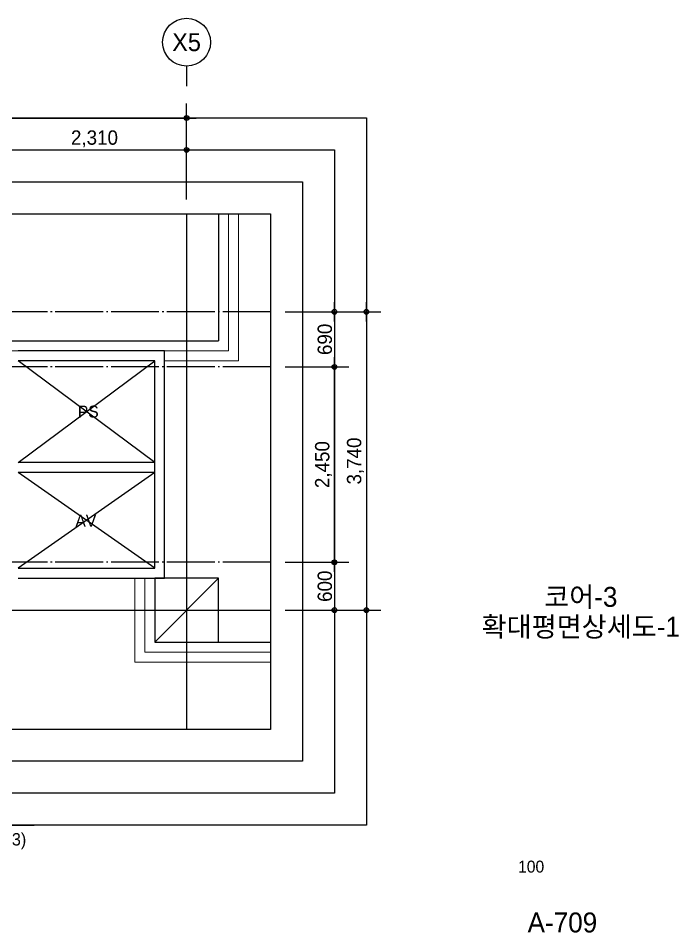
# Model space of a CAD drawing. Header units: millimetres. Extents: x 252711992 to 505989238, y 504776675 to 1009617600.
# Drawn here: x 253163139 to 253171419, y 504804919 to 504816382 of the extents above; entities that cross this region are included whole.
import ezdxf
from ezdxf.enums import TextEntityAlignment as Align
from ezdxf.xclip import XClip

# ---------------------------------------------------------------- set-up
doc = ezdxf.new("R2010")
doc.units = ezdxf.units.MM
doc.header["$XCLIPFRAME"] = 0
doc.linetypes.add('CEN', pattern=[35, 30, -2, 1, -2])
for name, color, linetype in [('$ZCDB_AUDIT_GENERATED_600D18', 7, 'Continuous'), ('4A.TEC CEN', 1, 'CEN'), ('4A.TEC FORM-TEXT', 3, 'Continuous'), ('4A.TEC TEXT 2', 3, 'Continuous'), ('4A.TEC 기둥', 2, 'Continuous'), ('4A.TEC 벽체 3', 4, 'Continuous'), ('4A.TEC 벽체 4', 7, 'Continuous'), ('4A.TEC 심볼', 7, 'Continuous'), ('4A.TEC 해치 1', 9, 'Continuous'), ('TEXT', 7, 'Continuous')]:
    doc.layers.add(name, color=color, linetype=linetype)
doc.layers.add('DEFPOINT', color=135, linetype='Continuous', plot=False)
doc.styles.add('GHS', font='malgun.ttf')
doc.styles.add('나눔고딕', font='')
doc.styles.add('돋움', font='')
doc.styles.add('울릉도L', font='')
doc.styles.get('나눔고딕').set_extended_font_data('Dotum')
doc.styles.get('돋움').set_extended_font_data('Dotum')
doc.styles.get('울릉도L').set_extended_font_data('Dotum')
doc.dimstyles.new('DIM_600(외부치수)', dxfattribs={"dimscale": 400, "dimtxt": 3.3, "dimasz": 1, "dimexe": 2, "dimexo": 2, "dimgap": 1, "dimtad": 1, "dimdec": 0, "dimdsep": 46, "dimlunit": 6, "dimtxsty": '나눔고딕', "dimblk1": 'DIMDOT', "dimblk2": 'DIMDOT', "dimsah": 1, "dimcen": 2.5, "dimdle": 1.5, "dimclrd": 8, "dimclre": 8, "dimclrt": 3, "dimadec": 0, "dimazin": 0, "dimtfac": 1, "dimtdec": 0, "dimtix": 1, "dimtmove": 2, "dimatfit": 3, "dimldrblk": 'DIMDOT', "dimfxl": 1, "dimtvp": 1, "dimtolj": 1, "dimtzin": 0, "dimarcsym": 0})

# ---------------------------------------------------------------- blocks, each defined once
blk = doc.blocks.new('dwgFD3B')
at = {"layer": '4A.TEC CEN', "color": 250, "ltscale": 500}
blk.add_line((49194.51, -169936.83, -3333.33), (358000, -169936.83, -3333.33), dxfattribs=at)
at = {"layer": '4A.TEC CEN', "color": 250, "ltscale": 500, "elevation": -3333.33}
blk.add_lwpolyline([(208807.63, -39163.16), (208807.63, -267000)], dxfattribs=at)
blk = doc.blocks.new('DIMDOT')
at = {"color": 0}
blk.add_line((-2, 0), (2, 0), dxfattribs=at)
for radius in [0.5, 0.25]:
    blk.add_circle((0, 0), radius, dxfattribs=at)
blk = doc.blocks.new('*D279')
at = {"layer": '$ZCDB_AUDIT_GENERATED_600D18', "color": 8, "lineweight": -2, "transparency": 16777216}
for p, q in [((253154249, 504814112), (253154249, 504815312)), ((253165249, 504814112), (253165249, 504815312)), ((253154309, 504815132), (253165189, 504815132))]:
    blk.add_line(p, q, dxfattribs=at)
at = {"layer": 'Defpoints', "color": 0, "transparency": 16777216}
for p in [(253165249, 504815132), (253154249, 504813932, 0), (253165249, 504813932)]:
    blk.add_point(p, dxfattribs=at)
at = {"layer": '$ZCDB_AUDIT_GENERATED_600D18', "color": 8, "lineweight": -2, "transparency": 16777216, "xscale": 60, "yscale": 60, "zscale": 60, "rotation": 180}
blk.add_blockref('DIMDOT', (253154249, 504815132), dxfattribs=at)
at = {"layer": '$ZCDB_AUDIT_GENERATED_600D18', "color": 8, "lineweight": -2, "transparency": 16777216, "xscale": 60, "yscale": 60, "zscale": 60}
blk.add_blockref('DIMDOT', (253165249, 504815132), dxfattribs=at)
at = {"layer": '$ZCDB_AUDIT_GENERATED_600D18', "color": 3, "transparency": 16777216, "insert": (253159749, 504815270), "char_height": 180, "attachment_point": 5, "style": '나눔고딕'}
blk.add_mtext('\\A1;11,000', dxfattribs=at)
blk = doc.blocks.new('*D280')
at = {"layer": '$ZCDB_AUDIT_GENERATED_600D18', "color": 8, "lineweight": -2, "transparency": 16777216}
for p, q in [((253162939, 504814112), (253162939, 504814912)), ((253165249, 504814112), (253165249, 504814912)), ((253162999, 504814732), (253165189, 504814732))]:
    blk.add_line(p, q, dxfattribs=at)
at = {"layer": 'Defpoints', "color": 0, "transparency": 16777216}
for p in [(253165249, 504814732), (253162939, 504813932, 569), (253165249, 504813932, 4431)]:
    blk.add_point(p, dxfattribs=at)
at = {"layer": '$ZCDB_AUDIT_GENERATED_600D18', "color": 8, "lineweight": -2, "transparency": 16777216, "xscale": 60, "yscale": 60, "zscale": 60, "rotation": 180}
blk.add_blockref('DIMDOT', (253162939, 504814732), dxfattribs=at)
at = {"layer": '$ZCDB_AUDIT_GENERATED_600D18', "color": 8, "lineweight": -2, "transparency": 16777216, "xscale": 60, "yscale": 60, "zscale": 60}
blk.add_blockref('DIMDOT', (253165249, 504814732), dxfattribs=at)
at = {"layer": '$ZCDB_AUDIT_GENERATED_600D18', "color": 3, "transparency": 16777216, "insert": (253164094, 504814870), "char_height": 180, "attachment_point": 5, "style": '나눔고딕'}
blk.add_mtext('\\A1;2,310', dxfattribs=at)
blk = doc.blocks.new('ccs122')
at = {"layer": '4A.TEC 심볼'}
blk.add_line((0, 8), (0, 3), dxfattribs=at)
blk.add_circle((0, 14), 6, dxfattribs=at)
at = {"layer": '4A.TEC TEXT 2', "color": 3, "style": 'GHS'}
blk.add_attdef('NO', text='', height=4.5, dxfattribs=at).set_placement((-0.01, 14.02), align=Align.MIDDLE_CENTER)
blk = doc.blocks.new('*D287')
at = {"layer": '$ZCDB_AUDIT_GENERATED_600D18', "color": 8, "lineweight": -2, "transparency": 16777216}
for p, q in [((253166483, 504812702), (253167683, 504812702)), ((253167503, 504812642), (253167503, 504809022)), ((253166483, 504808962), (253167683, 504808962))]:
    blk.add_line(p, q, dxfattribs=at)
at = {"layer": 'Defpoints', "color": 0, "transparency": 16777216}
for p in [(253166303, 504812702, 0), (253166303, 504808962, 0), (253167503, 504808962)]:
    blk.add_point(p, dxfattribs=at)
at = {"layer": '$ZCDB_AUDIT_GENERATED_600D18', "color": 8, "lineweight": -2, "transparency": 16777216, "xscale": 60, "yscale": 60, "zscale": 60}
for p, rotation in [((253167503, 504812702), 90), ((253167503, 504808962), 270)]:
    blk.add_blockref('DIMDOT', p, dxfattribs=dict(at, rotation=rotation))
at = {"layer": '$ZCDB_AUDIT_GENERATED_600D18', "color": 3, "transparency": 16777216, "insert": (253167366, 504810832), "char_height": 180, "attachment_point": 5, "rotation": 90, "style": '나눔고딕'}
blk.add_mtext('\\A1;3,740', dxfattribs=at)
blk = doc.blocks.new('*D288')
at = {"layer": '$ZCDB_AUDIT_GENERATED_600D18', "color": 8, "lineweight": -2, "transparency": 16777216}
for p, q in [((253166483, 504812702), (253167283, 504812702)), ((253167103, 504812642), (253167103, 504812072)), ((253166483, 504812012), (253167283, 504812012))]:
    blk.add_line(p, q, dxfattribs=at)
at = {"layer": 'Defpoints', "color": 0, "transparency": 16777216}
for p in [(253166303, 504812702, 0), (253166303, 504812012, 0), (253167103, 504812012)]:
    blk.add_point(p, dxfattribs=at)
at = {"layer": '$ZCDB_AUDIT_GENERATED_600D18', "color": 8, "lineweight": -2, "transparency": 16777216, "xscale": 60, "yscale": 60, "zscale": 60}
for p, rotation in [((253167103, 504812702), 90), ((253167103, 504812012), 270)]:
    blk.add_blockref('DIMDOT', p, dxfattribs=dict(at, rotation=rotation))
at = {"layer": '$ZCDB_AUDIT_GENERATED_600D18', "color": 3, "transparency": 16777216, "insert": (253166983, 504812357), "char_height": 180, "attachment_point": 5, "rotation": 90, "style": '나눔고딕'}
blk.add_mtext('\\A1;690', dxfattribs=at)
blk = doc.blocks.new('*D289')
at = {"layer": '$ZCDB_AUDIT_GENERATED_600D18', "color": 8, "lineweight": -2, "transparency": 16777216}
for p, q in [((253166483, 504812012), (253167283, 504812012)), ((253167103, 504809622), (253167103, 504811952)), ((253166483, 504809562), (253167283, 504809562))]:
    blk.add_line(p, q, dxfattribs=at)
at = {"layer": 'Defpoints', "color": 0, "transparency": 16777216}
for p in [(253166303, 504812012, 0), (253167103, 504812012), (253166303, 504809562, 0)]:
    blk.add_point(p, dxfattribs=at)
at = {"layer": '$ZCDB_AUDIT_GENERATED_600D18', "color": 8, "lineweight": -2, "transparency": 16777216, "xscale": 60, "yscale": 60, "zscale": 60}
for p, rotation in [((253167103, 504812012), 90), ((253167103, 504809562), 270)]:
    blk.add_blockref('DIMDOT', p, dxfattribs=dict(at, rotation=rotation))
at = {"layer": '$ZCDB_AUDIT_GENERATED_600D18', "color": 3, "transparency": 16777216, "insert": (253166966, 504810787), "char_height": 180, "attachment_point": 5, "rotation": 90, "style": '나눔고딕'}
blk.add_mtext('\\A1;2,450', dxfattribs=at)
blk = doc.blocks.new('*D290')
at = {"layer": '$ZCDB_AUDIT_GENERATED_600D18', "color": 8, "lineweight": -2, "transparency": 16777216}
for p, q in [((253166483, 504809562), (253167283, 504809562)), ((253167103, 504809502), (253167103, 504809022)), ((253166483, 504808962), (253167283, 504808962))]:
    blk.add_line(p, q, dxfattribs=at)
at = {"layer": 'Defpoints', "color": 0, "transparency": 16777216}
for p in [(253166303, 504809562, 0), (253166303, 504808962, 0), (253167103, 504808962)]:
    blk.add_point(p, dxfattribs=at)
at = {"layer": '$ZCDB_AUDIT_GENERATED_600D18', "color": 8, "lineweight": -2, "transparency": 16777216, "xscale": 60, "yscale": 60, "zscale": 60}
for p, rotation in [((253167103, 504809562), 90), ((253167103, 504808962), 270)]:
    blk.add_blockref('DIMDOT', p, dxfattribs=dict(at, rotation=rotation))
at = {"layer": '$ZCDB_AUDIT_GENERATED_600D18', "color": 3, "transparency": 16777216, "insert": (253166983, 504809262), "char_height": 180, "attachment_point": 5, "rotation": 90, "style": '나눔고딕'}
blk.add_mtext('\\A1;600', dxfattribs=at)
blk = doc.blocks.new('c1')
at = {"layer": '4A.TEC 기둥'}
blk.add_lwpolyline([(1156776, -1012079), (1157576, -1012079), (1157576, -1011279), (1156776, -1011279)], close=True, dxfattribs=at)
at = {"layer": 'DEFPOINT'}
blk.add_line((1156776, -1012079), (1157576, -1011279), dxfattribs=at)

msp = doc.modelspace()

# ---------------------------------------------------------------- linework, layer by layer
at = {"layer": '4A.TEC CEN', "ltscale": 20}
for p, q in [((253166303.05, 504812702.14, 1666.67), (253152992.67, 504812702.14, 1666.67)), ((253166303.05, 504812012.14, 1666.67), (253160288.77, 504812012.14, 1666.67)), ((253166303.05, 504809562.14, 1666.67), (253152992.67, 504809562.14, 1666.67))]:
    msp.add_line(p, q, dxfattribs=at)
at = {"layer": '4A.TEC 벽체 3'}
for p, q in [((253164848.78, 504810812.14, -3332.88), (253163138.78, 504810812.14, -3332.88)), ((253164848.78, 504810687.14, -3332.88), (253163138.78, 504810687.14, -3332.88)), ((253164848.78, 504809362.14, -3332.88), (253164848.78, 504808562.14, -3332.88))]:
    msp.add_line(p, q, dxfattribs=at)
at = {"layer": '4A.TEC 벽체 3', "elevation": -3332.88, "flags": 128}
for points in [[(253165648.78, 504813932.16), (253165648.78, 504812338.14)], [(253153722.78, 504808562.14), (253153722.78, 504809488.14), (253154522.78, 504809488.14), (253154522.78, 504813028.14), (253160814.78, 504813028.14), (253160814.78, 504812338.14), (253165648.78, 504812338.14)], [(253163138.78, 504809362.14), (253164973.78, 504809362.14), (253164973.78, 504812212.14), (253163138.78, 504812212.14)], [(253163138.78, 504809487.14), (253164848.78, 504809487.14), (253164848.78, 504812087.14), (253163138.78, 504812087.14)], [(253164848.78, 504808562.14), (253166303.05, 504808562.14)]]:
    msp.add_lwpolyline(points, dxfattribs=at)
at = {"layer": '4A.TEC 벽체 4', "color": 251, "lineweight": 0, "ltscale": 15}
for p, q in [((253164973.78, 504812212.14, -3332.88), (253165773.78, 504812212.14, -3332.88)), ((253164973.78, 504812086.14, -3332.88), (253165898.78, 504812086.14, -3332.88)), ((253164598.78, 504809362.14, -3332.88), (253164598.78, 504808312.14, -3332.88)), ((253164723.78, 504809362.14, -3332.88), (253164723.78, 504808437.14, -3332.88))]:
    msp.add_line(p, q, dxfattribs=at)
at = {"layer": '4A.TEC 벽체 4', "color": 251, "lineweight": 0, "ltscale": 15, "elevation": -3332.88}
for points in [[(253165773.78, 504813932.16), (253165773.78, 504812212.14)], [(253165898.78, 504813932.16), (253165898.78, 504812086.14)], [(253153848.78, 504808562.14), (253153848.78, 504809362.14), (253154648.78, 504809362.14), (253154648.78, 504812902.14), (253160688.78, 504812902.14), (253160688.78, 504812212.14), (253163138.78, 504812212.14)], [(253164973.78, 504812212.14), (253165773.78, 504812212.14)], [(253164723.78, 504808437.14), (253166303.05, 504808437.14)], [(253164598.78, 504808312.14), (253166303.05, 504808312.14)]]:
    msp.add_lwpolyline(points, dxfattribs=at)
at = {"layer": '4A.TEC 심볼'}
msp.add_line((253156537.72, 504806267.16, 3333.33), (253163336.14, 504806267.16, 3333.33), dxfattribs=at)
at = {"layer": '4A.TEC 해치 1'}
for p, q in [((253163138.78, 504810812.14, -3332.88), (253164848.78, 504812087.14, -3332.88)), ((253164848.78, 504810812.14, -3332.88), (253163138.78, 504812087.14, -3332.88)), ((253164848.78, 504810687.14, -3332.88), (253163138.78, 504809487.14, -3332.88)), ((253164848.78, 504809487.14, -3332.88), (253163138.78, 504810687.14, -3332.88))]:
    msp.add_line(p, q, dxfattribs=at)
at = {"layer": 'DEFPOINT', "elevation": 3333.33}
for points in [[(253151792.67, 504815132.16), (253167503.05, 504815132.16), (253167503.05, 504806267.16), (253151792.67, 504806267.16)], [(253152192.67, 504814732.16), (253167103.05, 504814732.16), (253167103.05, 504806667.16), (253152192.67, 504806667.16)], [(253152592.67, 504814332.16), (253166703.05, 504814332.16), (253166703.05, 504807067.16), (253152592.67, 504807067.16)], [(253152992.67, 504813932.16), (253166303.05, 504813932.16), (253166303.05, 504807467.16), (253152992.67, 504807467.16)]]:
    msp.add_lwpolyline(points, close=True, dxfattribs=at)

# ---------------------------------------------------------------- block references
ref = msp.add_blockref('dwgFD3B', (252956441.15, 504978898.98, 0.45))
XClip(ref).set_block_clipping_path([(196551.5201089978, -171431.8169596791), (209861.9006240964, -164966.8169608712)])
at = {"layer": '4A.TEC 기둥'}
msp.add_blockref('c1', (252008073.11, 505820641.48, -3332.88), dxfattribs=at)
at = {"layer": '4A.TEC 심볼'}
ref = msp.add_blockref('ccs122', (253165248.78, 504815382.16, -7764.32), dxfattribs=dict(at, xscale=49.99999977496833, yscale=49.99999977496833, zscale=49.99999977496833))
ref.add_attrib('NO', 'X5', dxfattribs={"layer": '0', "color": 3, "height": 225, "style": '울릉도L'}).set_placement((253165248.47, 504816083.06, -7764.32), align=Align.MIDDLE_CENTER)

# ---------------------------------------------------------------- texts
at = {"layer": '4A.TEC FORM-TEXT', "style": '돋움'}
msp.add_text('A-709', height=250, dxfattribs=at).set_placement((253169961, 504804922.22, 3333.33), align=Align.CENTER)
at = {"layer": '4A.TEC TEXT 2', "style": '나눔고딕'}
for s, height, p in [('코어-3', 250, (253170191.89, 504809003.72, 3333.33)), ('확대평면상세도-1', 250, (253170191.89, 504808629.83, 3333.33)), ('100', 150, (253169569.02, 504805672.21, 3333.33))]:
    msp.add_text(s, height=height, dxfattribs=at).set_placement(p, align=Align.CENTER)
at = {"layer": '4A.TEC TEXT 2', "color": 3, "style": '나눔고딕'}
msp.add_text('SCALE  1/100(A3)', height=155.25, dxfattribs=at).set_placement((253163238.94, 504805965.52, 3333.33), align=Align.BOTTOM_RIGHT)
at = {"layer": 'TEXT', "style": '돋움'}
for s, p in [('PS', (253164015.89, 504811451.43, -3333.33)), ('AV', (253163985.42, 504810082.78, -3333.33))]:
    msp.add_text(s, height=150, dxfattribs=at).set_placement(p, align=Align.MIDDLE_CENTER)

# ---------------------------------------------------------------- dimensions: what is measured, and where the dimension line sits
at = {"layer": '$ZCDB_AUDIT_GENERATED_600D18'}
for base, p1, p2, picture, middle in [((253165248.78, 504815132.16, -7764.32), (253154248.78, 504813932.16, -7764.32), (253165248.78, 504813932.16, -7764.32), '*D279', (253159748.78, 504815269.62, -7764.32)), ((253165248.78, 504814732.16, -7764.32), (253162938.77, 504813932.16, -7195.76), (253165248.78, 504813932.16, -3332.88), '*D280', (253164093.77, 504814869.62, -7764.32))]:
    dim = msp.add_linear_dim(base=base, p1=p1, p2=p2, dimstyle='DIM_600(외부치수)', override={"dimscale": 300, "dimtxt": 0.6, "dimasz": 0.2, "dimexe": 0.6, "dimexo": 0.6, "dimgap": 0.1, "dimdec": 1, "dimblk1": 'DIMDOT', "dimblk2": 'DIMDOT', "dimdle": 0.5}, dxfattribs=at)
    dim.commit()
    dim.dimension.update_dxf_attribs({"geometry": picture, "text_midpoint": middle})
for base, p1, p2, angle, picture, middle in [((253167503.05, 504808962.14, -4999.55), (253166303.05, 504812702.14, -4999.55), (253166303.05, 504808962.14, -4999.55), 270, '*D287', (253167365.59, 504810832.14, -4999.55)), ((253167103.05, 504812012.14, -4999.55), (253166303.05, 504812702.14, -4999.55), (253166303.05, 504812012.14, -4999.55), 270, '*D288', (253166982.93, 504812357.14, -4999.55)), ((253167103.05, 504812012.14, -4999.55), (253166303.05, 504809562.14, -4999.55), (253166303.05, 504812012.14, -4999.55), 90, '*D289', (253166965.59, 504810787.14, -4999.55)), ((253167103.05, 504808962.14, -4999.55), (253166303.05, 504809562.14, -4999.55), (253166303.05, 504808962.14, -4999.55), 270, '*D290', (253166982.93, 504809262.14, -4999.55))]:
    dim = msp.add_linear_dim(base=base, p1=p1, p2=p2, angle=angle, dimstyle='DIM_600(외부치수)', override={"dimscale": 300, "dimtxt": 0.6, "dimasz": 0.2, "dimexe": 0.6, "dimexo": 0.6, "dimgap": 0.1, "dimdec": 1, "dimblk1": 'DIMDOT', "dimblk2": 'DIMDOT', "dimdle": 0.5}, dxfattribs=at)
    dim.commit()
    dim.dimension.update_dxf_attribs({"geometry": picture, "text_midpoint": middle})

doc.saveas('drawing.dxf')
